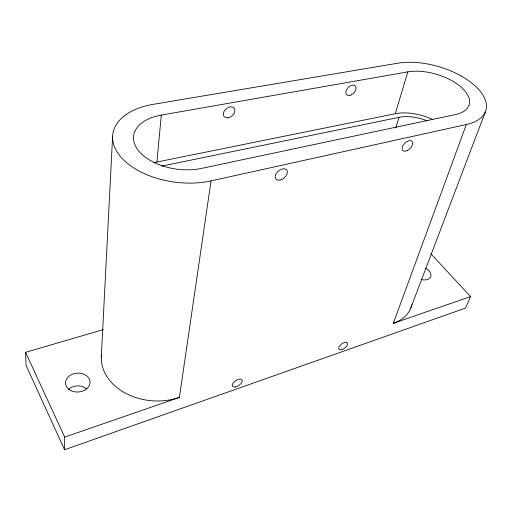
<?xml version="1.0" encoding="UTF-8"?>
<svg xmlns="http://www.w3.org/2000/svg" width="512" height="512" viewBox="0 0 512 512"><rect width="100%" height="100%" fill="white"/><g stroke="black" fill="none" stroke-linecap="round" stroke-linejoin="round"><path stroke-width="0.77" d="M431.002 253.888L470.547 296.589L465.498 308.102L64.557 449.754L64.698 437.114L25.6 352.326L103.424 329.574M101.28 357.357L112.576 137.037M154.016 162.752L156.915 162.022L161.299 115.091L407.853 71.872A39.942 19.878 16.5 0 1 461.51 87.456A39.942 19.878 16.5 0 1 455.334 114.611L201.6 168.384A47.155 27.43 7.5 0 1 138.048 150.131A47.155 27.43 7.5 0 1 161.299 115.091M64.698 437.114L179.392 397.402L211.053 180.89L466.342 124.525A57.35 28.557 16.5 0 0 474.79 85.594A57.35 28.557 16.5 0 0 398.176 63.155L153.178 104.346A67.712 39.424 7.5 0 0 119.117 154.835A67.712 39.424 7.5 0 0 211.053 180.89M156.915 162.022L395.258 113.741L407.853 71.872M395.738 128.013L398.995 117.338A31.776 17.005 16.8 0 1 427.034 120.781M470.547 296.589L393.286 323.341L466.342 124.525M410.547 308.614L485.28 112.058M161.632 166.138L398.995 117.338M395.258 113.741L399.27 113.146A38.47 20.595 16.8 0 1 432.71 119.507M64.557 449.754L26.042 365.28L25.6 352.326M411.802 304.595A47.424 31.994 18.4 0 1 393.286 323.341M425.792 268.256A9.741 6.24 20.5 0 1 430.714 276.774A9.741 6.24 20.5 0 1 421.005 279.526M179.392 397.402A54.368 41.555 3.7 0 1 124.774 392.8A54.368 41.555 3.7 0 1 101.491 354.221M68.198 389.549A12.109 9.427 -4.5 0 1 86.784 388.998M407.04 150.675A6.573 3.744 -45.1 0 0 412.16 141.421A6.573 3.744 -45.1 0 0 402.925 145.638A6.573 3.744 -45.1 0 0 407.04 150.675M280.077 180.026A7.053 4.48 -40.3 0 0 287.078 170.56A7.053 4.48 -40.3 0 0 276.698 172.858A7.053 4.48 -40.3 0 0 280.077 180.026M235.194 387.002A5.722 2.874 -33.8 0 0 242.221 380.506A5.722 2.874 -33.8 0 0 234.272 381.766A5.722 2.874 -33.8 0 0 235.194 387.002M342.035 349.53A5.299 2.534 -37.6 0 0 347.494 342.989A5.299 2.534 -37.6 0 0 340 345.581A5.299 2.534 -37.6 0 0 342.035 349.53M70.112 390.15A12.288 9.446 -3.9 0 0 89.926 383.667A12.288 9.446 -3.9 0 0 73.35 373.869A12.288 9.446 -3.9 0 0 70.112 390.15M228.192 117.805A6.56 4.653 -40.7 0 0 234.49 108.749A6.56 4.653 -40.7 0 0 224.512 110.496A6.56 4.653 -40.7 0 0 228.192 117.805M350.918 95.04A6.144 3.93 -46.4 0 0 355.373 86.054A6.144 3.93 -46.4 0 0 346.534 89.805A6.144 3.93 -46.4 0 0 350.918 95.04"/></g></svg>
